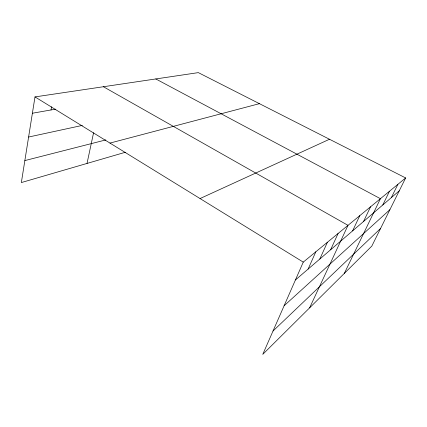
<?xml version="1.0" encoding="UTF-8"?>
<svg xmlns="http://www.w3.org/2000/svg" width="427" height="427" viewBox="0 0 427 427"><rect width="100%" height="100%" fill="white"/><g stroke="black" fill="none" stroke-linecap="round" stroke-linejoin="round"><path stroke-width="0.64" d="M405.65 177.952L303.261 262.119L262.76 354.373L371.816 246.091L405.65 177.952L198.341 72.627L34.993 96.902L21.35 182.559L125.378 152.263M51.016 109.952L51.571 106.787M87.023 163.434L93.577 132.749M308.102 269.09L315.831 251.786M319.796 259.05L327.408 242.274M330.615 249.763L338.099 233.484M309.612 307.851L348 225.339L103.409 86.734M352.601 230.884L359.79 215.651M363.532 221.501L370.556 206.801M344.333 273.376L380.425 198.688L155.802 78.947M382.8 204.955L389.504 191.227M391.34 197.626L397.889 184.331M273.008 331.032L380.564 228.466M284.094 305.775L389.888 209.684M295.42 279.979L399.256 190.826M200.044 198.555L329.489 139.261M109.974 143.082L259.424 103.665M24.851 160.584L105.811 139.917M28.598 137.035L82.39 125.399M32.388 113.235L55.542 109.157M34.993 96.902L303.261 262.119"/></g></svg>
